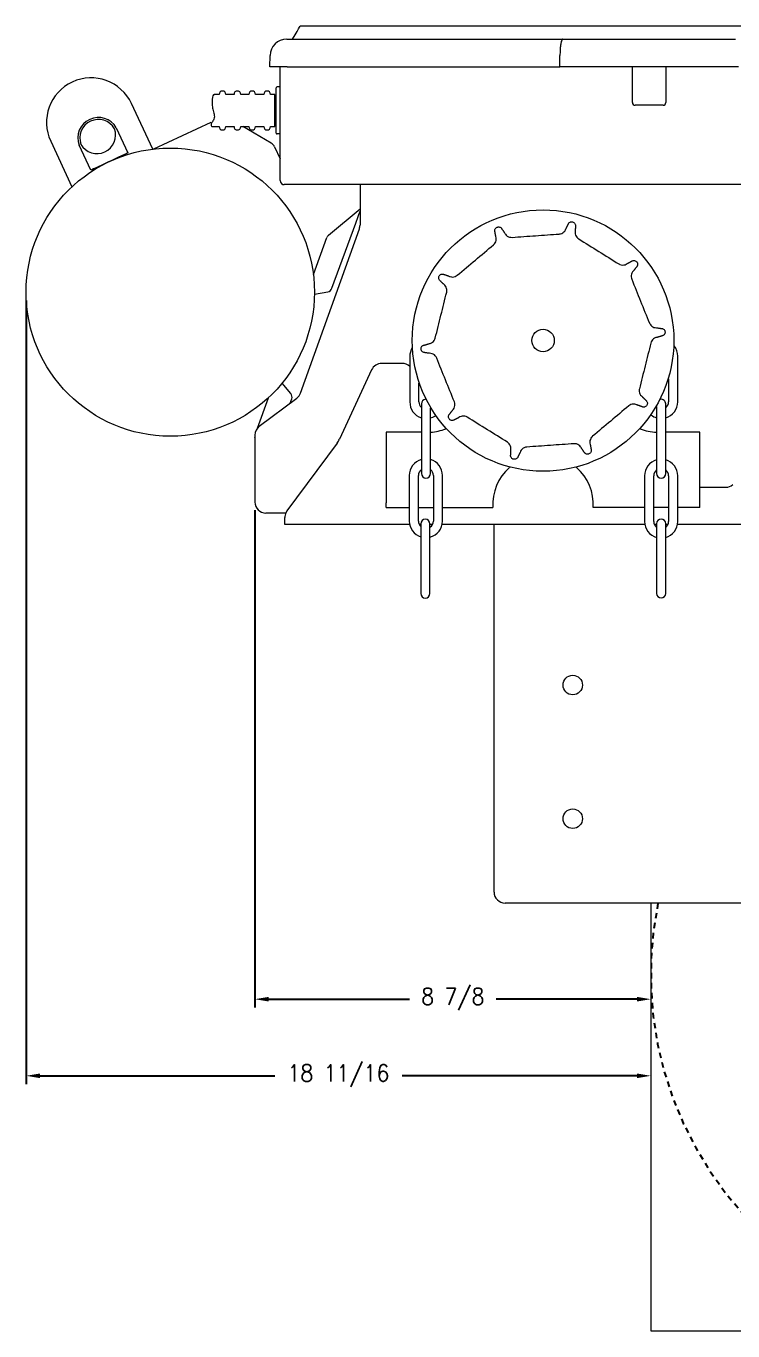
# Model space of a CAD drawing. Extents: x 2.5 to 54.8, y 8.1 to 42.4.
# Drawn here: x 24.52 to 40.38, y 8.23 to 37.53 of the extents above; entities that cross this region are included whole.
import ezdxf

# ---------------------------------------------------------------- set-up
doc = ezdxf.new("R2010")
doc.units = 0
doc.header["$LTSCALE"] = 0.5
doc.header["$MEASUREMENT"] = 0
doc.linetypes.add('HIDDEN', pattern=[0.375, 0.25, -0.125])
doc.layers.get('Defpoints').update_dxf_attribs({"linetype": 'CONTINUOUS'})
for name, color, linetype in [('DIM', 1, 'CONTINUOUS'), ('HID', 2, 'HIDDEN'), ('OBJ', 3, 'CONTINUOUS')]:
    doc.layers.add(name, color=color, linetype=linetype)
doc.styles.add('ROMANS', font='romans.shx', dxfattribs={"width": 0.9, "height": 0.375})
doc.dimstyles.new('GENIE', dxfattribs={"dimscale": 2, "dimtxt": 0.25, "dimasz": 0.156, "dimexe": 0.095, "dimexo": 0.0925, "dimgap": 0.095, "dimtad": 0, "dimtih": 1, "dimtoh": 1, "dimdec": 5, "dimzin": 4, "dimdsep": 46, "dimlunit": 5, "dimtxsty": 'ROMANS', "dimcen": 0.09, "dimadec": 0, "dimazin": 0, "dimtfac": 1, "dimtdec": 5, "dimtofl": 0, "dimtmove": 0, "dimatfit": 3, "dimfxl": 0, "dimfrac": 2, "dimtolj": 1, "dimtzin": 4, "dimarcsym": 0})
doc.dimstyles.new('GENIE1', dxfattribs={"dimscale": 2, "dimtxt": 0.25, "dimasz": 0.156, "dimexe": 0.095, "dimexo": 0.0925, "dimgap": 0.095, "dimtad": 0, "dimtih": 1, "dimtoh": 1, "dimdec": 5, "dimlfac": 1.333333, "dimzin": 4, "dimdsep": 46, "dimlunit": 5, "dimtxsty": 'ROMANS', "dimcen": 0.09, "dimadec": 0, "dimazin": 0, "dimtfac": 1, "dimtdec": 5, "dimtofl": 0, "dimtmove": 0, "dimatfit": 3, "dimfxl": 0, "dimfrac": 2, "dimtolj": 1, "dimtzin": 4, "dimarcsym": 0})

# ---------------------------------------------------------------- blocks, each defined once
blk = doc.blocks.new('*D30')
at = {"layer": 'Defpoints', "color": 0}
for p in [(29.651, 26.842), (38.534, 17.835), (38.534, 15.68)]:
    blk.add_point(p, dxfattribs=at)
at = {"layer": 'DIM', "color": 0, "lineweight": -2}
for p, q in [((29.651, 26.657), (29.651, 15.49)), ((29.963, 15.68), (33.123, 15.68)), ((38.222, 15.68), (35.062, 15.68))]:
    blk.add_line(p, q, dxfattribs=at)
at = {"layer": 'DIM', "color": 0}
for points in [[(29.963, 15.732), (29.963, 15.628), (29.651, 15.68)], [(38.222, 15.732), (38.222, 15.628), (38.534, 15.68)]]:
    blk.add_solid(points, dxfattribs=at)
at = {"layer": 'DIM', "color": 0, "insert": (34.092, 15.68), "char_height": 0.375, "attachment_point": 5, "style": 'ROMANS'}
blk.add_mtext('\\A1;8 7/8', dxfattribs=at)
blk = doc.blocks.new('*D35')
at = {"layer": 'Defpoints', "color": 0}
for p in [(24.518, 31.554), (38.534, 17.835), (38.534, 13.96)]:
    blk.add_point(p, dxfattribs=at)
at = {"layer": 'DIM', "color": 0, "lineweight": -2}
for p, q in [((24.518, 31.369), (24.518, 13.77)), ((24.83, 13.96), (30.099, 13.96)), ((38.222, 13.96), (32.954, 13.96))]:
    blk.add_line(p, q, dxfattribs=at)
at = {"layer": 'DIM', "color": 0}
for points in [[(24.83, 14.012), (24.83, 13.908), (24.518, 13.96)], [(38.222, 14.012), (38.222, 13.908), (38.534, 13.96)]]:
    blk.add_solid(points, dxfattribs=at)
at = {"layer": 'DIM', "color": 0, "insert": (31.526, 13.96), "char_height": 0.375, "attachment_point": 5, "style": 'ROMANS'}
blk.add_mtext('\\A1;18 11/16', dxfattribs=at)

msp = doc.modelspace()

# ---------------------------------------------------------------- linework, layer by layer
at = {"layer": 'HID'}
msp.add_arc((46.5340004, 16.2324719), 8.0000016, 168.44457046, 240.84180296, dxfattribs=at)
at = {"layer": 'OBJ', "linetype": 'Continuous', "lineweight": 15}
for p, q in [((30.3661626, 37.2350812), (30.3726511, 37.2350812)), ((30.3726511, 37.2350812), (36.5619094, 37.2350812)), ((36.5619094, 37.2350812), (40.4333918, 37.2350812)), ((29.9867415, 36.6100773), (29.9912189, 36.8666307)), ((30.3726511, 36.6100773), (29.9867415, 36.6100773)), ((30.2203495, 34.0773022), (30.2203495, 36.6100773)), ((30.3726511, 36.6100773), (36.4957799, 36.6100773)), ((40.4995213, 36.6100773), (36.4957799, 36.6100773)), ((38.12265, 35.8110465), (38.12265, 36.6100773)), ((38.87265, 36.6100773), (38.87265, 35.8110465)), ((30.1303511, 36.1265475), (30.1303511, 36.1425046)), ((30.1303511, 35.2758906), (30.1303511, 36.1265475)), ((30.2203495, 36.162498), (30.2203495, 36.2573022)), ((27.3595588, 34.7652806), (26.8826583, 35.7879931)), ((30.1003494, 35.8273509), (30.1003494, 35.9950043)), ((30.1003494, 35.2699959), (30.1003494, 35.8273509)), ((38.81265, 35.7510476), (38.18265, 35.7510476)), ((27.3829478, 34.7689414), (28.6670313, 35.3677193)), ((30.0183718, 34.900785), (29.3788774, 35.2699959)), ((30.1303511, 35.1254241), (30.1303511, 35.2758906)), ((25.0700435, 34.9427523), (25.546944, 33.9200398)), ((30.2203495, 35.1059188), (30.1503516, 35.1059188)), ((27.3805143, 34.7677775), (27.382922, 34.768932)), ((27.3829478, 34.7689414), (27.3805167, 34.7677775)), ((27.382922, 34.768932), (27.3829478, 34.7689414)), ((30.0947573, 34.8174324), (30.2203495, 34.5480945)), ((30.2203495, 34.0572995), (30.2203495, 34.0773022)), ((46.6851505, 33.9674983), (30.3101507, 33.9674983)), ((32.0108507, 33.9674983), (32.0108507, 33.1187751)), ((31.3008007, 32.8310685), (32.0108507, 33.4268621)), ((31.9129301, 33.0999363), (31.9671457, 33.2488915)), ((32.0108507, 33.1187751), (32.0108507, 33.0608882)), ((30.6761537, 29.2882005), (31.99623, 32.9766438)), ((31.3818304, 31.6407535), (31.9129301, 33.0999363)), ((30.9636992, 31.9538469), (31.2636877, 32.7780618)), ((30.9881277, 31.507868), (31.2860758, 31.5604046)), ((32.9569583, 29.9549981), (32.4968315, 29.9549981)), ((32.2699772, 29.8100555), (31.5480453, 28.25115)), ((30.455708, 29.2789922), (30.2612373, 29.5107511)), ((29.7065199, 28.4997765), (29.9558527, 29.1848169)), ((29.7508502, 28.5424994), (30.5907759, 29.1724454)), ((30.4431371, 29.0617169), (30.4774144, 29.1558875)), ((33.3865282, 29.0455767), (33.3865282, 28.775577)), ((38.8695443, 28.7765485), (38.8695443, 29.0465482)), ((33.5915272, 28.775577), (33.5915272, 28.9526451)), ((38.6645442, 28.9582629), (38.6521926, 28.9688181)), ((38.6645442, 28.9899097), (38.6645442, 28.7765485)), ((29.6508505, 28.2925964), (29.650224, 28.2961445)), ((29.6508505, 28.3425), (29.6508505, 26.8424999)), ((31.4964485, 28.1640991), (30.3710436, 26.6412286)), ((32.5970448, 28.4075019), (32.5970448, 26.9454986)), ((33.3865282, 28.4075019), (32.5970448, 28.4075019)), ((39.6370444, 28.4075019), (38.8695443, 28.4075019)), ((39.6370444, 26.9454986), (39.6370444, 28.4075019)), ((33.3865282, 27.7515786), (33.3865282, 27.481579)), ((33.5915272, 27.481579), (33.5915272, 27.7515786)), ((38.6645442, 27.7525454), (38.6645442, 27.4825458)), ((38.8695443, 27.4825458), (38.8695443, 27.7525454)), ((39.6370444, 27.1749999), (40.2161082, 27.1749999)), ((32.5970448, 26.9454986), (32.5970448, 26.8255008)), ((32.5970448, 26.7174991), (32.5970448, 26.8255008)), ((32.5970448, 26.7174991), (33.1164476, 26.7174991)), ((33.3214477, 26.7174991), (33.6564481, 26.7174991)), ((33.8614482, 26.7174991), (34.9886384, 26.7174991)), ((38.3945445, 26.7174991), (37.2454502, 26.7174991)), ((38.9345438, 26.7174991), (38.5995446, 26.7174991)), ((39.6370444, 26.7174991), (39.1395439, 26.7174991)), ((39.6370444, 26.8255008), (39.6370444, 26.9454986)), ((39.6370444, 26.7174991), (39.6370444, 26.8255008)), ((30.3429074, 26.5924983), (29.9008498, 26.5924983)), ((30.3220998, 26.3350015), (30.3220998, 26.4926487)), ((33.1250269, 26.3350015), (30.3220998, 26.3350015)), ((33.3755166, 26.3350015), (33.3415068, 26.3350015)), ((33.3755166, 26.3531833), (33.3755166, 26.0831836)), ((33.5805167, 26.0831836), (33.5805167, 26.3531833)), ((33.636389, 26.3350015), (33.5805167, 26.3350015)), ((38.4011339, 26.3350015), (33.8528689, 26.3350015)), ((35.0187498, 25.7150006), (35.0187498, 26.3350015)), ((38.6645442, 26.3350015), (38.614759, 26.3350015)), ((38.6645442, 26.3542346), (38.6645442, 26.0842349)), ((38.8695443, 26.0842349), (38.8695443, 26.3542346)), ((38.9193294, 26.3350015), (38.8695443, 26.3350015)), ((41.6549978, 26.3350015), (39.1329546, 26.3350015)), ((35.0187498, 18.0850006), (35.0187498, 25.7150006)), ((33.3755166, 25.0591805), (33.3755166, 24.7891809)), ((33.5805167, 24.7891809), (33.5805167, 25.0591805)), ((38.6645442, 25.0602365), (38.6645442, 24.7902368)), ((38.8695443, 24.7902368), (38.8695443, 25.0602365)), ((42.440902, 17.834999), (35.2687502, 17.834999)), ((38.5340006, 17.834999), (38.5340006, 8.2324701)), ((38.5340006, 8.2324701), (54.7840003, 8.2324701))]:
    msp.add_line(p, q, dxfattribs=at)
at = {"layer": 'OBJ', "linetype": 'Continuous', "lineweight": 15, "flags": 128}
for points in [[(30.4976495, 37.2350812), (30.5533869, 37.331622), (30.5980294, 37.4089391), (30.6315394, 37.4669855), (30.6538958, 37.5057051), (30.6650776, 37.5250696), (30.6664761, 37.5274913)], [(26.5420546, 35.2429844), (26.8040808, 34.6810695), (26.7992188, 34.6788023), (26.7617336, 34.6613245), (26.7134492, 34.6388155), (26.6557523, 34.6119043), (26.5903022, 34.5813886), (26.5189855, 34.548132), (26.4438508, 34.513092), (26.3670594, 34.4772823), (26.2908217, 34.4417354), (26.2173297, 34.407465), (26.1486999, 34.3754663), (26.0869035, 34.3466495), (26.0337216, 34.3218502), (25.9906818, 34.3017818), (25.9685745, 34.2914712), (25.7065486, 34.8533854)], [(26.4911849, 35.2401372), (26.4911849, 35.2401372)], [(25.7413608, 34.8904879), (25.7413608, 34.8904879)], [(31.9671457, 33.2488915), (31.984187, 33.2957117), (32.0036219, 33.3491118), (32.0108507, 33.3689738)], [(33.5915272, 28.7288508), (33.6422451, 28.745709), (33.7044099, 28.7786464)]]:
    msp.add_lwpolyline(points, dxfattribs=at)
at = {"layer": 'OBJ', "linetype": 'Continuous', "lineweight": 15}
for centre, radius in [((27.7534614, 31.5543494), 3.235), ((36.1170443, 30.4675), 2.9348318), ((36.1170443, 30.4675), 0.252), ((36.7840004, 22.7324719), 0.21875), ((36.7840004, 19.7324719), 0.21875)]:
    msp.add_circle(centre, radius, dxfattribs=at)
for centre, radius, start, end in [((30.3661619, 36.8600817), 0.375, 90, 179), ((25.9763516, 35.3653736), 1, 25, 205), ((28.9247256, 35.995), 0.075, 0, 180), ((29.2582672, 35.995), 0.075, 0, 180), ((29.5918088, 35.995), 0.075, 0, 180), ((29.9253504, 35.995), 0.075, 0, 180), ((30.1503504, 36.1425), 0.02, 90, 180), ((38.1826504, 35.81105), 0.06, 180, 270), ((38.8126504, 35.81105), 0.06, 270, 0), ((26.1401162, 35.0141793), 0.4625, 29.65087331, 200.34869305), ((26.1401162, 35.0141793), 0.4175, 30.15389609, 199.84582789), ((26.1084153, 35.0821625), 0.4175, 210.15389609, 19.84582789), ((28.9247256, 35.27), 0.075, 180, 0), ((29.2582672, 35.27), 0.075, 180, 0), ((29.5918088, 35.27), 0.075, 180, 0), ((29.9253504, 35.27), 0.075, 180, 0), ((29.924352, 34.7379473), 0.1880315, 25.00655438, 59.99856026), ((30.3101504, 34.0573), 0.0898, 180, 270), ((31.3811493, 32.7353093), 0.125, 130, 160), ((31.7608504, 33.0608893), 0.25, 340.30797876, 0), ((31.2643692, 31.6835061), 0.125, 280, 340), ((33.4996958, 30.1138522), 0.3725, 150.08283693, 180), ((38.7670443, 30.1147411), 0.3725, 0, 38.26527136), ((32.4968318, 29.705), 0.25, 90, 155.15111883), ((32.9569586, 29.705), 0.25, 47.08219237, 90), ((30.3599525, 29.1986416), 0.125, 340, 40), ((30.4407751, 29.3724435), 0.25, 306.86989765, 340.30797876), ((33.4996958, 29.0898522), 0.3725, 180, 252.3136042), ((33.4996958, 29.0898522), 0.1675, 180, 227.49689446), ((33.4890277, 29.0455778), 0.1025, 92.69757808, 180), ((38.7670443, 29.0465475), 0.1025, 0, 99.75003725), ((38.7670443, 29.0907411), 0.1675, 307.72993179, 0), ((38.7670443, 29.0907411), 0.3725, 285.97201331, 0), ((38.7670443, 29.0907411), 0.3725, 232.61557886, 254.02798669), ((29.9008504, 28.3425), 0.25, 126.86989765, 180), ((33.5170443, 29.5375), 1.13, 273.77936155, 291.78262767), ((38.7170443, 29.5375), 1.13, 248.21737233, 267.33706935), ((29.7733259, 28.3178492), 0.125, 168.46470335, 190), ((31.0943362, 28.4612618), 0.5, 323.53550769, 335.15111883), ((33.4889478, 27.4384825), 0.3725, 105.95923638, 180), ((33.4889478, 27.4384825), 0.1675, 127.69539919, 180), ((33.4889478, 27.4384825), 0.3725, 0, 74.01520894), ((33.4889478, 27.4384825), 0.1675, 0, 52.23551949), ((36.1170443, 26.7775), 1.13, 131.76749484, 183.04373512), ((36.1170443, 26.7775), 1.13, 356.95626488, 48.23250516), ((38.7670443, 27.4287539), 0.3725, 105.97201331, 180), ((38.7670443, 27.4287539), 0.1675, 127.72993179, 180), ((38.7670443, 27.4287539), 0.3725, 0, 74.02798669), ((38.7670443, 27.4287539), 0.1675, 0, 52.27006821), ((33.4890277, 27.4815778), 0.1025, 180, 0), ((38.7670443, 27.4825475), 0.1025, 180, 0), ((40.2161078, 27.425), 0.25, 270, 310), ((29.9008504, 26.8425), 0.25, 180, 270), ((30.5721004, 26.4926483), 0.25, 143.53550769, 160.76721165), ((33.4889478, 26.4144825), 0.3725, 180, 252.27120523), ((33.4889478, 26.4144825), 0.1675, 180, 227.37493887), ((33.4780172, 26.3531825), 0.1025, 0, 180), ((33.4889478, 26.4144825), 0.1675, 303.13973025, 0), ((33.4889478, 26.4144825), 0.3725, 284.23052149, 0), ((38.7670443, 26.4047539), 0.3725, 180, 254.02798669), ((38.7670443, 26.4047539), 0.1675, 180, 232.27006821), ((38.7670443, 26.3542356), 0.1025, 0, 180), ((38.7670443, 26.4047539), 0.1675, 307.72993179, 0), ((38.7670443, 26.4047539), 0.3725, 285.97201331, 0), ((33.4780172, 24.7891825), 0.1025, 180, 0), ((38.7670443, 24.7902356), 0.1025, 180, 0), ((35.2687504, 18.085), 0.25, 180, 270)]:
    msp.add_arc(centre, radius, start, end, dxfattribs=at)
for points in [[(46.3288256, 37.5274913), (30.6664761, 37.5274913)], [(36.4957799, 36.6100773), (36.4965473, 36.8666307)], [(30.2203495, 36.162498), (30.1503516, 36.162498)], [(28.8497266, 35.9950043), (28.7409903, 35.9950043)], [(29.1832662, 35.9950043), (28.9997261, 35.9950043)], [(29.5168081, 35.9950043), (29.3332681, 35.9950043)], [(29.8503501, 35.9950043), (29.6668077, 35.9950043)], [(30.1003494, 35.9950043), (30.0003497, 35.9950043)], [(28.6971246, 35.2699959), (28.8497266, 35.2699959)], [(28.9997261, 35.2699959), (29.1832662, 35.2699959)], [(29.3332681, 35.2699959), (29.5168081, 35.2699959)], [(29.6668077, 35.2699959), (29.8503501, 35.2699959)], [(30.0003497, 35.2699959), (30.1003494, 35.2699959)], [(26.7593049, 34.6328081), (26.7488154, 34.6552983)], [(26.0237671, 34.3172039), (26.0342589, 34.2947043)], [(35.0575503, 32.8000639), (35.0347504, 32.9317667)], [(35.1820044, 32.991315), (35.2571696, 32.8807883)], [(36.6309405, 32.9773384), (36.6899092, 33.0972892)], [(36.8440447, 33.058917), (36.8398888, 32.9253181)], [(38.0080389, 32.1959356), (38.1262521, 32.2583187)], [(33.8771179, 31.9597088), (34.0028942, 31.914475)], [(38.2283954, 32.1366783), (38.1465059, 32.0310419)], [(33.8888511, 31.7318266), (33.792992, 31.8249741)], [(38.6628429, 30.7543386), (38.7951464, 30.7353214)], [(38.8062824, 30.5768716), (38.6779376, 30.5395413)], [(33.4278068, 30.3581273), (33.5561516, 30.3954576)], [(33.5712463, 30.1806603), (33.4389416, 30.1996775)], [(33.1271952, 30.1138515), (33.1271952, 29.0898531)], [(39.1395439, 29.0907401), (39.1395439, 30.1147432)], [(38.9345438, 29.6103424), (38.9345438, 29.0907401)], [(33.3321953, 29.0898531), (33.3321953, 29.5095637)], [(38.3569713, 28.9752901), (38.2311949, 29.0205287)], [(38.3452369, 29.2031723), (38.4410972, 29.1100248)], [(33.3865282, 28.775577), (33.3865282, 27.7515786)], [(33.5915272, 27.7515786), (33.5915272, 28.775577)], [(34.0056938, 28.7983207), (34.0875821, 28.9039617)], [(34.2260491, 28.7390586), (34.107836, 28.6766756)], [(38.6645442, 28.7765485), (38.6645442, 27.7525454)], [(38.8695443, 27.7525454), (38.8695443, 28.7765485)], [(37.1765377, 28.1349397), (37.1993376, 28.0032369)], [(35.3900445, 27.8760866), (35.3941992, 28.0096855)], [(35.6031487, 27.9576652), (35.54418, 27.8377097)], [(37.0520848, 27.9436792), (36.9769184, 28.054206)], [(33.1164476, 27.4384806), (33.1164476, 26.7174991)], [(33.3214477, 26.7174991), (33.3214477, 27.4384806)], [(33.6564481, 27.4384806), (33.6564481, 26.7174991)], [(33.8614482, 26.7174991), (33.8614482, 27.4384806)], [(38.3945445, 27.4287561), (38.3945445, 26.7174991)], [(38.5995446, 26.7174991), (38.5995446, 27.4287561)], [(38.9345438, 27.4287561), (38.9345438, 26.7174991)], [(39.1395439, 26.7174991), (39.1395439, 27.4287561)], [(33.1164476, 26.7174991), (33.1164476, 26.4144822)], [(33.3214477, 26.4144822), (33.3214477, 26.7174991)], [(33.6564481, 26.7174991), (33.6564481, 26.4144822)], [(33.8614482, 26.4144822), (33.8614482, 26.7174991)], [(38.3945445, 26.7174991), (38.3945445, 26.404753)], [(38.5995446, 26.404753), (38.5995446, 26.7174991)], [(38.9345438, 26.7174991), (38.9345438, 26.404753)], [(39.1395439, 26.404753), (39.1395439, 26.7174991)], [(33.3755166, 26.0831836), (33.3755166, 25.0591805)], [(33.5805167, 25.0591805), (33.5805167, 26.0831836)], [(38.6645442, 26.0842349), (38.6645442, 25.0602365)], [(38.8695443, 25.0602365), (38.8695443, 26.0842349)]]:
    msp.add_open_spline(points, degree=1, dxfattribs=at)
for points, knots in [([(36.5619094, 37.2350812), (36.5618331, 37.2350815), (36.5570171, 37.2350977), (36.5448322, 37.2273676), (36.52664, 37.1853662), (36.5102194, 37.1016418), (36.4990093, 36.991567), (36.497368, 36.9082791), (36.4965473, 36.8666307)], [0, 0, 0, 0, 0.0022426691, 0.1416181993, 0.359131105, 0.5736784733, 0.7868162699, 1, 1, 1, 1]), ([(28.7409903, 35.9940562), (28.7419035, 35.9942691), (28.7462296, 35.9952779), (28.7205439, 35.9805634), (28.6981743, 35.9362961), (28.691095, 35.8519609), (28.6934546, 35.7461918), (28.7089163, 35.6310715), (28.7403622, 35.5385419), (28.7460513, 35.4640418), (28.7183079, 35.403454), (28.6770266, 35.3552221), (28.6625897, 35.3080479), (28.6774504, 35.2758079), (28.6903032, 35.2745436), (28.6971246, 35.2738725)], [0, 0, 0, 0, 0.018836107, 0.0892319831, 0.1931657761, 0.295588714, 0.3944798987, 0.4954189565, 0.5923535389, 0.6455367658, 0.6987354887, 0.7875372476, 0.8441994166, 0.9173105611, 1, 1, 1, 1]), ([(30.1303511, 35.1254241), (30.1303517, 35.125324), (30.1303594, 35.123793), (30.1308416, 35.1200972), (30.133189, 35.1146855), (30.1377464, 35.1098393), (30.143678, 35.1065589), (30.1481265, 35.1061322), (30.1503516, 35.1059188)], [0, 0, 0, 0, 0.0098994646, 0.1513638194, 0.3664613337, 0.5784904469, 0.7891736836, 1, 1, 1, 1]), ([(36.6899092, 33.0972892), (36.6961128, 33.1045837), (36.7084074, 33.1190403), (36.7350632, 33.1317151), (36.7640129, 33.1352411), (36.7924746, 33.1288662), (36.8170669, 33.1135572), (36.8351304, 33.0911171), (36.8422695, 33.0715583), (36.8438054, 33.0606207), (36.8440447, 33.058917)], [0, 0, 0, 0, 0.143746514, 0.2848839646, 0.4226017633, 0.5581311045, 0.6938300424, 0.8319649208, 0.97382532, 1, 1, 1, 1]), ([(35.0347504, 32.9317667), (35.035481, 32.9413139), (35.0369292, 32.9602363), (35.0510488, 32.9861556), (35.0723881, 33.0060376), (35.0991693, 33.0175976), (35.1280614, 33.0196657), (35.1558651, 33.0121319), (35.1731446, 33.0005091), (35.1808102, 32.9925543), (35.1820044, 32.991315)], [0, 0, 0, 0, 0.1437306139, 0.2848725724, 0.422604166, 0.558123018, 0.6938243573, 0.831942529, 0.973818971, 1, 1, 1, 1]), ([(35.2571696, 32.8807883), (35.2623815, 32.8713078), (35.276733, 32.8452025), (35.312961, 32.8113854), (35.3652576, 32.7860503), (35.4033779, 32.7850243), (35.4224739, 32.7845104)], [0, 0, 0, 0, 0.159948494, 0.4404322306, 0.7196898716, 1, 1, 1, 1]), ([(35.4224739, 32.7845104), (35.5987523, 32.796897), (35.9515036, 32.8216839), (36.3042546, 32.8464768), (36.4807274, 32.8588801)], [0, 0, 0, 0, 0.4997243603, 1, 1, 1, 1]), ([(36.4807274, 32.8588801), (36.4905485, 32.8600867), (36.5194485, 32.8636373), (36.5642712, 32.884185), (36.6080846, 32.9238657), (36.6233307, 32.959535), (36.6309405, 32.9773384)], [0, 0, 0, 0, 0.1462825754, 0.4304549215, 0.7157248325, 1, 1, 1, 1]), ([(36.8398888, 32.9253181), (36.8385311, 32.9145833), (36.8347927, 32.8850258), (36.8442288, 32.8363717), (36.8716498, 32.7851401), (36.9018827, 32.7619011), (36.9170287, 32.7502588)], [0, 0, 0, 0, 0.1599692208, 0.4404626704, 0.7196844085, 1, 1, 1, 1]), ([(34.193222, 31.9337409), (34.3285522, 32.0473778), (34.5993621, 32.274777), (34.870173, 32.5021753), (35.0056532, 32.6159372)], [0, 0, 0, 0, 0.4997240816, 1, 1, 1, 1]), ([(35.0056532, 32.6159372), (35.0128888, 32.6226841), (35.0341838, 32.6425409), (35.0583649, 32.6855115), (35.0704896, 32.7433671), (35.0618585, 32.7811864), (35.0575503, 32.8000639)], [0, 0, 0, 0, 0.1462560987, 0.4304434757, 0.7157064823, 1, 1, 1, 1]), ([(36.9170287, 32.7502588), (37.0669219, 32.6566648), (37.3668724, 32.4693743), (37.6668277, 32.2820911), (37.8168875, 32.1883982)], [0, 0, 0, 0, 0.4997262109, 1, 1, 1, 1]), ([(38.1262521, 32.2583187), (38.1355595, 32.2605756), (38.1540034, 32.265048), (38.1830202, 32.2596351), (38.2085143, 32.2454698), (38.2277882, 32.2235791), (38.2386861, 32.1967424), (38.2401139, 32.1679698), (38.2343838, 32.1479538), (38.2292027, 32.1381983), (38.2283954, 32.1366783)], [0, 0, 0, 0, 0.1437627172, 0.2848829002, 0.42262095, 0.5581500181, 0.6938191263, 0.8319588943, 0.9738164561, 1, 1, 1, 1]), ([(33.792992, 31.8249741), (33.7879695, 31.83313), (33.778017, 31.8492911), (33.7742083, 31.8785601), (33.7797875, 31.9071841), (33.7946564, 31.9322786), (33.8168153, 31.9509328), (33.8437378, 31.9611853), (33.8645471, 31.9619266), (33.8754241, 31.9600076), (33.8771179, 31.9597088)], [0, 0, 0, 0, 0.1437726301, 0.2848917801, 0.422617184, 0.5581268999, 0.6938348159, 0.8319601223, 0.9738326226, 1, 1, 1, 1]), ([(34.0028942, 31.914475), (34.012684, 31.9098653), (34.0396372, 31.8971738), (34.0888265, 31.8911176), (34.1460263, 31.9013558), (34.1774702, 31.9229322), (34.193222, 31.9337409)], [0, 0, 0, 0, 0.1599728518, 0.4404401644, 0.7196887514, 1, 1, 1, 1]), ([(37.8168875, 32.1883982), (37.8255425, 32.1836027), (37.8510114, 32.1694908), (37.8993497, 32.1597691), (37.9581194, 32.16611), (37.9914186, 32.1860054), (38.0080389, 32.1959356)], [0, 0, 0, 0, 0.1462813423, 0.43046289767, 0.71573142376, 1, 1, 1, 1]), ([(38.1465059, 32.0310419), (38.1390971, 32.0231544), (38.1187002, 32.0014395), (38.0977391, 31.956528), (38.0898031, 31.8989636), (38.1006058, 31.8623909), (38.106017, 31.8440711)], [0, 0, 0, 0, 0.1599823336, 0.4404422209, 0.7197091613, 1, 1, 1, 1]), ([(33.955092, 31.5523603), (33.9569788, 31.5620731), (33.9625313, 31.5906563), (33.956842, 31.6396347), (33.932641, 31.6935649), (33.9034308, 31.7190875), (33.8888511, 31.7318266)], [0, 0, 0, 0, 0.14627415684, 0.43046527153, 0.71572694178, 1, 1, 1, 1]), ([(38.106017, 31.8440711), (38.1722716, 31.680249), (38.3048542, 31.3524235), (38.4374372, 31.024598), (38.5037653, 30.8605944)], [0, 0, 0, 0, 0.4997232223, 1, 1, 1, 1]), ([(33.6988038, 30.5229177), (33.741495, 30.6943976), (33.8269241, 31.0375451), (33.9123538, 31.3806927), (33.955092, 31.5523603)], [0, 0, 0, 0, 0.4997264666, 1, 1, 1, 1]), ([(38.5037653, 30.8605944), (38.5079481, 30.8516265), (38.520256, 30.8252378), (38.553649, 30.7889582), (38.6049258, 30.7595504), (38.6435599, 30.7560738), (38.6628429, 30.7543386)], [0, 0, 0, 0, 0.1462897088, 0.4304645257, 0.7157342296, 1, 1, 1, 1]), ([(33.5561516, 30.3954576), (33.5667806, 30.397485), (33.5960441, 30.4030666), (33.6394009, 30.4270735), (33.6796546, 30.4689802), (33.6924128, 30.5049161), (33.6988038, 30.5229177)], [0, 0, 0, 0, 0.1599775344, 0.4404418228, 0.7196964675, 1, 1, 1, 1]), ([(38.6779376, 30.5395413), (38.667308, 30.537516), (38.6380426, 30.5319401), (38.5946897, 30.507923), (38.554433, 30.4660198), (38.5416751, 30.4300831), (38.5352842, 30.4120812)], [0, 0, 0, 0, 0.1599763396, 0.4404435717, 0.7196993143, 1, 1, 1, 1]), ([(38.7951464, 30.7353214), (38.8040026, 30.7316766), (38.8215526, 30.7244538), (38.8418396, 30.7030164), (38.8541496, 30.6765767), (38.8568724, 30.6475337), (38.8499105, 30.6194151), (38.8341508, 30.5953021), (38.8177567, 30.5824645), (38.8078281, 30.5776251), (38.8062824, 30.5768716)], [0, 0, 0, 0, 0.1437545737, 0.2848748466, 0.4225958186, 0.5581404638, 0.6938462128, 0.8319528285, 0.9738376176, 1, 1, 1, 1]), ([(33.4389416, 30.1996775), (33.4300851, 30.203322), (33.4125337, 30.2105445), (33.392251, 30.2319876), (33.37994, 30.2584252), (33.3772169, 30.2874668), (33.3841787, 30.3155838), (33.3999383, 30.3396968), (33.4163324, 30.3525344), (33.4262611, 30.3573739), (33.4278068, 30.3581273)], [0, 0, 0, 0, 0.1437560753, 0.2848897086, 0.4226121192, 0.5581358483, 0.6938430149, 0.8319510732, 0.9738373443, 1, 1, 1, 1]), ([(33.7303238, 30.0744045), (33.7261407, 30.0833724), (33.7138316, 30.1097608), (33.6804393, 30.1460405), (33.6291632, 30.1754488), (33.5905294, 30.1789252), (33.5712463, 30.1806603)], [0, 0, 0, 0, 0.1462926997, 0.4304682122, 0.7157335339, 1, 1, 1, 1]), ([(38.5352842, 30.4120812), (38.4925934, 30.2406029), (38.4071643, 29.8974554), (38.3217346, 29.5543078), (38.278996, 29.3826386)], [0, 0, 0, 0, 0.49972190771, 1, 1, 1, 1]), ([(34.1280722, 29.0909278), (34.0618173, 29.2547515), (33.9292354, 29.5825773), (33.7966518, 29.9104026), (33.7303238, 30.0744045)], [0, 0, 0, 0, 0.499727737, 1, 1, 1, 1]), ([(38.278996, 29.3826386), (38.2771097, 29.3729259), (38.2715585, 29.3443424), (38.2772473, 29.2953646), (38.3014469, 29.2414337), (38.3306571, 29.2159114), (38.3452369, 29.2031723)], [0, 0, 0, 0, 0.1462737455, 0.4304658201, 0.7157259816, 1, 1, 1, 1]), ([(34.0875821, 28.9039617), (34.0949909, 28.9118492), (34.1153877, 28.9335643), (34.1363497, 28.9784738), (34.1442859, 29.0360369), (34.1334835, 29.0726081), (34.1280722, 29.0909278)], [0, 0, 0, 0, 0.1599856107, 0.440453776, 0.7197034199, 1, 1, 1, 1]), ([(38.2311949, 29.0205287), (38.2214047, 29.0251365), (38.19445, 29.0378228), (38.1452626, 29.0438821), (38.0880629, 29.0336429), (38.056619, 29.0120667), (38.0408672, 29.0012581)], [0, 0, 0, 0, 0.15997064497, 0.44043487246, 0.71968610042, 1, 1, 1, 1]), ([(38.4410972, 29.1100248), (38.4461191, 29.1018706), (38.4560718, 29.0857101), (38.4598816, 29.0564416), (38.4542999, 29.0278171), (38.4394331, 29.0027212), (38.4172728, 28.9840665), (38.3903509, 28.9738134), (38.3695414, 28.9730719), (38.3586647, 28.9749913), (38.3569713, 28.9752901)], [0, 0, 0, 0, 0.1437517737, 0.2848938016, 0.4225978974, 0.558130265, 0.6938386756, 0.8319593796, 0.9738377452, 1, 1, 1, 1]), ([(34.107836, 28.6766756), (34.0985286, 28.6744199), (34.0800842, 28.6699499), (34.0510722, 28.6753722), (34.0255716, 28.6895223), (34.0062972, 28.7114174), (33.9954053, 28.7382582), (33.9939757, 28.7670302), (33.9996987, 28.7870508), (34.004886, 28.7968022), (34.0056938, 28.7983207)], [0, 0, 0, 0, 0.1437539745, 0.2848779451, 0.4225990527, 0.5581281407, 0.6938364334, 0.8319546574, 0.9738328123, 1, 1, 1, 1]), ([(34.4172017, 28.7466007), (34.4085463, 28.751396), (34.3830767, 28.7655068), (34.3347395, 28.775238), (34.2759686, 28.7688876), (34.2426697, 28.7489901), (34.2260491, 28.7390586)], [0, 0, 0, 0, 0.14628315, 0.4304574384, 0.7157223422, 1, 1, 1, 1]), ([(35.3170605, 28.1847401), (35.1671665, 28.2783319), (34.8672135, 28.4656185), (34.5672607, 28.6529056), (34.4172017, 28.7466007)], [0, 0, 0, 0, 0.4997248064, 1, 1, 1, 1]), ([(38.0408672, 29.0012581), (37.9055363, 28.8876231), (37.6347248, 28.6602273), (37.3639155, 28.4328287), (37.228436, 28.3190665)], [0, 0, 0, 0, 0.4997235055, 1, 1, 1, 1]), ([(35.3941992, 28.0096855), (35.3955575, 28.0204203), (35.3992973, 28.0499763), (35.389858, 28.0986293), (35.3624423, 28.1498628), (35.3322068, 28.1730997), (35.3170605, 28.1847401)], [0, 0, 0, 0, 0.1599725209, 0.4404480567, 0.7196948981, 1, 1, 1, 1]), ([(36.8116153, 28.1504933), (36.6353369, 28.1381043), (36.282586, 28.1133127), (35.9298346, 28.0885245), (35.7533618, 28.0761236)], [0, 0, 0, 0, 0.49972467034, 1, 1, 1, 1]), ([(36.9769184, 28.054206), (36.9717075, 28.06369), (36.9573613, 28.0898002), (36.9211257, 28.1236131), (36.8688317, 28.1489478), (36.8307114, 28.1499775), (36.8116153, 28.1504933)], [0, 0, 0, 0, 0.1599815621, 0.4404427955, 0.7196940379, 1, 1, 1, 1]), ([(37.228436, 28.3190665), (37.2212002, 28.3123162), (37.1999092, 28.2924538), (37.1757212, 28.2494875), (37.1635988, 28.191633), (37.1722298, 28.1538155), (37.1765377, 28.1349397)], [0, 0, 0, 0, 0.1462938779, 0.4304629424, 0.7157276695, 1, 1, 1, 1]), ([(35.54418, 27.8377097), (35.537976, 27.8304151), (35.5256809, 27.8159587), (35.4990251, 27.8032855), (35.4700757, 27.7997502), (35.4416132, 27.8061337), (35.4170251, 27.8214466), (35.398957, 27.8438829), (35.3918169, 27.8634436), (35.3902834, 27.8743829), (35.3900445, 27.8760866)], [0, 0, 0, 0, 0.1437470518, 0.2848764597, 0.4225992887, 0.5581250418, 0.6938326977, 0.8319475115, 0.9738266966, 1, 1, 1, 1]), ([(35.7533618, 28.0761236), (35.7435407, 28.0749151), (35.714641, 28.071359), (35.6698169, 28.0508152), (35.6260048, 28.011134), (35.6107583, 27.9754669), (35.6031487, 27.9576652)], [0, 0, 0, 0, 0.1462883032, 0.4304700226, 0.7157440174, 1, 1, 1, 1]), ([(37.1993376, 28.0032369), (37.198608, 27.9936864), (37.1971623, 27.9747614), (37.1830404, 27.9488423), (37.1616984, 27.9289674), (37.1349208, 27.9173999), (37.1060271, 27.9153329), (37.0782219, 27.92287), (37.0609532, 27.9345019), (37.0532792, 27.9424433), (37.0520848, 27.9436792)], [0, 0, 0, 0, 0.1437731882, 0.2848970444, 0.4226147067, 0.5581435778, 0.6938515982, 0.8319712502, 0.9738488667, 1, 1, 1, 1]), ([(30.3360529, 26.5750017), (30.3306331, 26.5555636), (30.3229042, 26.5278438), (30.3222848, 26.500745), (30.3220998, 26.4926487)], [0, 0, 0, 0, 0.7012347676, 1, 1, 1, 1])]:
    msp.add_open_spline(points, degree=3, knots=knots, dxfattribs=at)

# ---------------------------------------------------------------- dimensions: what is measured, and where the dimension line sits
at = {"layer": 'DIM'}
for base, p1, dimstyle, picture, middle in [((38.5340006, 13.9603013), (24.5184614, 31.5543494), 'GENIE1', '*D35', (31.526231, 13.9603013)), ((38.5340006, 15.6796888), (29.6508505, 26.8424999), 'GENIE', '*D30', (34.0924256, 15.6796888))]:
    dim = msp.add_linear_dim(base=base, p1=p1, p2=(38.5340006, 17.834999), dimstyle=dimstyle, override={"dimse1": 0, "dimse2": 1}, dxfattribs=at)
    dim.commit()
    dim.dimension.update_dxf_attribs({"geometry": picture, "text_midpoint": middle})

doc.saveas('drawing.dxf')
